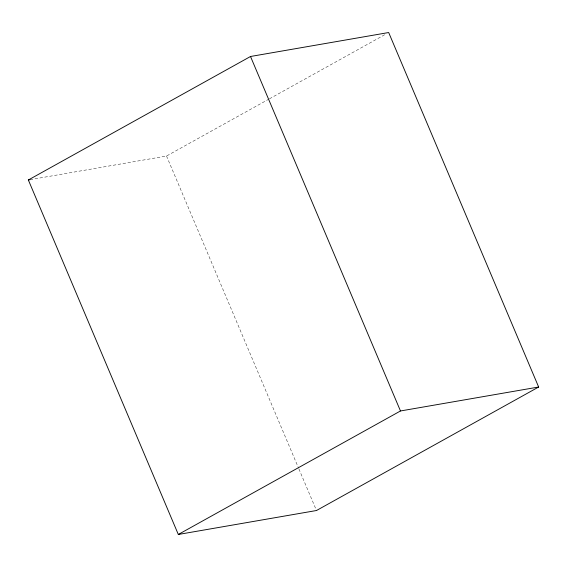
<?xml version="1.0" encoding="UTF-8"?>
<svg xmlns="http://www.w3.org/2000/svg" width="567" height="567" viewBox="0 0 567 567"><rect width="100%" height="100%" fill="white"/><g stroke="black" fill="none" stroke-linecap="round" stroke-linejoin="round"><path stroke-width="0.43" stroke-dasharray="2.83 2.13" d="M30.086 179.689L166.521 156.031L268.694 99.232M269.467 98.8L386.354 33.822M166.521 156.031L298.568 468.144M298.908 468.952L316.492 510.513"/><path stroke-width="0.85" d="M28.35 179.987L250.508 56.487L388.678 32.532L538.65 387.013L316.492 510.513L178.321 534.468L28.35 179.987L30.086 179.689M178.321 534.468L400.479 410.969L538.65 387.013M250.508 56.487L400.479 410.969"/></g></svg>
